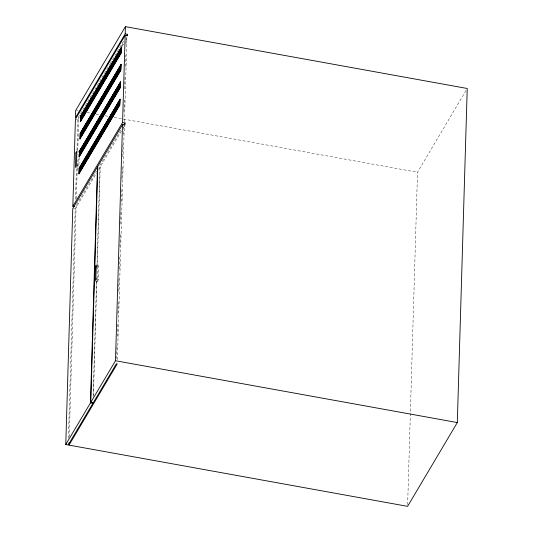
<?xml version="1.0" encoding="UTF-8"?>
<svg xmlns="http://www.w3.org/2000/svg" width="533" height="533" viewBox="0 0 533 533"><rect width="100%" height="100%" fill="white"/><g stroke="black" fill="none" stroke-linecap="round" stroke-linejoin="round"><path stroke-width="0.4" stroke-dasharray="2.67 2" d="M68.411 438.319L75.213 208.923L96.58 172.932M75.499 199.275L76.439 167.735M76.959 150.306L77.911 118.139L109.785 64.433M69.27 436.793L76.139 205.452M76.332 198.796L77.472 160.513M77.765 150.533L78.684 119.738L76.239 119.299M79.157 157.282L78.891 166.163L77.265 165.87M93.122 396.679L96.646 277.826M97.066 263.695L99.931 167.282M93.442 395.339L96.919 278.153M97.266 266.513L100.224 166.782M95.687 281.231L97.312 281.524L97.746 267L98.738 265.327L97.113 265.034M97.312 281.524L98.312 279.852L98.738 265.327M116.587 358.709L116.96 346.237M117.253 336.263L117.626 323.798M117.92 313.824L118.266 302.191M118.586 291.384L118.959 278.919M119.252 268.945L119.625 256.48M119.918 246.506L120.291 234.04M120.585 224.067L120.951 211.594M121.251 201.621L121.617 189.155M121.917 179.181L122.284 166.716M122.583 156.742L122.95 144.276M123.25 134.303L123.489 126.201M123.929 111.364L124.276 99.744M124.595 88.951L124.942 77.332M125.262 66.538L125.601 54.919M125.921 44.132L126.094 38.323L127.214 36.437M117.38 359.682L124.316 125.841M124.442 121.684L126.914 38.469L126.094 38.323M407.645 504.691L417.512 172.259L466.382 89.91M110.211 63.713L123.809 40.801M77.865 119.592L79.983 116.027M121.444 46.164L123.982 41.887M122.257 46.311L123.949 43.459M126.068 39.895L126.914 38.469M76.552 204.605L96.433 171.1M99.818 165.397L107.013 153.277M107.433 152.565L121.397 129.039M98.672 169.401L121.337 131.211M123.443 127.653L124.562 125.768M76.505 110.584L78.138 110.877M87.132 112.51L90.403 113.096M96.127 114.135L100.217 114.875M105.121 115.761L108.392 116.354M114.122 117.387L417.512 172.259M77.698 151.339L79.324 151.638L78.331 153.311L77.898 167.835L76.272 167.542M73.587 208.63L75.213 208.923M96.68 279.559L98.312 279.852"/><path stroke-width="0.8" d="M65.772 444.522L72.774 208.483L97.486 166.842L90.483 402.881L65.772 444.522L68.211 444.968L116.441 363.693L117.253 363.839L69.023 445.115L407.592 506.35L457.314 422.562L467.228 88.478L125.408 26.65L75.686 110.438L75.466 117.7L125.188 33.912L125.408 26.65M74.467 206.597L72.841 206.304L75.426 119.152L125.148 35.365L127.587 35.804L127.634 34.352L125.188 33.912M69.023 445.115L69.097 442.617M93.222 402.821L90.777 402.382L97.786 166.343L122.497 124.695L124.935 125.142L125.002 122.963L122.563 122.517L72.841 206.304M95.307 266.56L94.874 281.084L95.867 279.412L96.3 264.881L95.307 266.56L96.933 266.853M90.777 402.382L115.488 360.741L122.497 124.695M122.563 122.517L125.148 35.365M126.781 35.784L127.634 34.352M123.883 124.849L125.002 122.963M115.488 360.741L457.314 422.562M90.483 402.881L92.922 403.328M75.886 152.871L75.459 167.395L76.452 165.723L76.885 151.192L75.886 152.871M79.124 168.201L78.951 174.011L79.377 167.782L79.124 168.201M79.644 150.772L79.47 156.582L79.89 150.353L79.644 150.772M80.163 133.337L79.99 139.146L80.41 132.917L80.163 133.337M80.676 115.908L80.503 121.717L80.929 115.488L80.676 115.908M79.624 167.362L79.45 173.172L79.87 166.942L79.624 167.362M80.143 149.933L79.97 155.743L80.39 149.513L80.143 149.933M80.656 132.504L80.483 138.314L80.909 132.084L80.656 132.504M81.176 115.068L81.003 120.878L81.422 114.648L81.176 115.068M80.123 166.523L79.95 172.332L80.37 166.103L80.123 166.523M80.636 149.093L80.463 154.903L80.883 148.674L80.636 149.093M81.156 131.664L80.983 137.474L81.402 131.245L81.156 131.664M81.669 114.235L81.502 120.045L81.922 113.815L81.669 114.235M80.616 165.683L80.443 171.499L80.863 165.27L80.616 165.683M81.136 148.254L80.963 154.064L81.382 147.834L81.136 148.254M81.649 130.825L81.482 136.635L81.902 130.405L81.649 130.825M82.169 113.396L81.995 119.205L82.415 112.976L82.169 113.396M81.116 164.85L80.943 170.66L81.362 164.431L81.116 164.85M81.629 147.414L81.462 153.231L81.882 147.001L81.629 147.414M82.149 129.985L81.975 135.795L82.395 129.566L82.149 129.985M82.668 112.556L82.495 118.366L82.915 112.137L82.668 112.556M81.609 164.011L81.442 169.82L81.862 163.591L81.609 164.011M82.129 146.582L81.955 152.391L82.375 146.162L82.129 146.582M82.648 129.146L82.475 134.962L82.895 128.733L82.648 129.146M83.161 111.717L82.988 117.526L83.415 111.297L83.161 111.717M82.109 163.171L81.935 168.981L82.355 162.752L82.109 163.171M82.628 145.742L82.455 151.552L82.875 145.322L82.628 145.742M83.141 128.313L82.968 134.123L83.395 127.893L83.141 128.313M83.661 110.877L83.488 116.694L83.908 110.464L83.661 110.877M82.608 162.332L82.435 168.148L82.855 161.919L82.608 162.332M83.121 144.903L82.948 150.712L83.375 144.483L83.121 144.903M83.641 127.474L83.468 133.283L83.888 127.054L83.641 127.474M84.161 110.045L83.987 115.854L84.407 109.625L84.161 110.045M83.101 161.499L82.928 167.309L83.355 161.079L83.101 161.499M83.621 144.063L83.448 149.88L83.868 143.65L83.621 144.063M84.141 126.634L83.967 132.444L84.387 126.214L84.141 126.634M84.654 109.205L84.48 115.015L84.907 108.785L84.654 109.205M83.601 160.66L83.428 166.469L83.848 160.24L83.601 160.66M84.121 143.23L83.948 149.04L84.367 142.811L84.121 143.23M84.634 125.795L84.461 131.611L84.887 125.382L84.634 125.795M85.153 108.366L84.98 114.175L85.4 107.946L85.153 108.366M84.101 159.82L83.928 165.63L84.347 159.4L84.101 159.82M84.614 142.391L84.441 148.201L84.867 141.971L84.614 142.391M85.133 124.962L84.96 130.772L85.38 124.542L85.133 124.962M85.653 107.526L85.48 113.342L85.9 107.113L85.653 107.526M84.594 158.981L84.421 164.79L84.847 158.567L84.594 158.981M85.113 141.551L84.94 147.361L85.36 141.132L85.113 141.551M85.626 124.122L85.46 129.932L85.88 123.703L85.626 124.122M86.146 106.693L85.973 112.503L86.393 106.274L86.146 106.693M85.093 158.148L84.92 163.957L85.34 157.728L85.093 158.148M85.606 140.712L85.44 146.522L85.86 140.299L85.606 140.712M86.126 123.283L85.953 129.093L86.373 122.863L86.126 123.283M86.646 105.854L86.473 111.663L86.892 105.434L86.646 105.854M85.586 157.308L85.42 163.118L85.84 156.889L85.586 157.308M86.106 139.879L85.933 145.689L86.353 139.459L86.106 139.879M86.626 122.443L86.453 128.26L86.872 122.03L86.626 122.443M87.139 105.014L86.972 110.824L87.392 104.595L87.139 105.014M86.086 156.469L85.913 162.279L86.333 156.049L86.086 156.469M86.606 139.04L86.433 144.849L86.852 138.62L86.606 139.04M87.119 121.611L86.946 127.42L87.372 121.191L87.119 121.611M87.639 104.175L87.465 109.991L87.885 103.762L87.639 104.175M86.586 155.629L86.413 161.439L86.832 155.216L86.586 155.629M87.099 138.2L86.926 144.01L87.352 137.781L87.099 138.2M87.619 120.771L87.445 126.581L87.865 120.351L87.619 120.771M88.138 103.342L87.965 109.152L88.385 102.922L88.138 103.342M87.079 154.797L86.906 160.606L87.332 154.377L87.079 154.797M87.599 137.361L87.425 143.17L87.845 136.948L87.599 137.361M88.118 119.932L87.945 125.741L88.365 119.512L88.118 119.932M88.631 102.503L88.458 108.312L88.884 102.083L88.631 102.503M87.579 153.957L87.405 159.767L87.825 153.537L87.579 153.957M88.098 136.528L87.925 142.338L88.345 136.108L88.098 136.528M88.611 119.092L88.438 124.902L88.864 118.679L88.611 119.092M89.131 101.663L88.958 107.473L89.377 101.243L89.131 101.663M88.078 153.118L87.905 158.927L88.325 152.698L88.078 153.118M88.591 135.688L88.418 141.498L88.844 135.269L88.591 135.688M89.111 118.259L88.938 124.069L89.357 117.84L89.111 118.259M89.631 100.824L89.457 106.633L89.877 100.411L89.631 100.824M88.571 152.278L88.398 158.088L88.824 151.858L88.571 152.278M89.091 134.849L88.918 140.659L89.337 134.429L89.091 134.849M89.611 117.42L89.437 123.23L89.857 117L89.611 117.42M90.124 99.991L89.95 105.801L90.37 99.571L90.124 99.991M89.071 151.445L88.898 157.255L89.317 151.026L89.071 151.445M89.584 134.01L89.417 139.819L89.837 133.59L89.584 134.01M90.104 116.58L89.93 122.39L90.35 116.161L90.104 116.58M90.623 99.151L90.45 104.961L90.87 98.732L90.623 99.151M89.564 150.606L89.397 156.416L89.817 150.186L89.564 150.606M90.084 133.177L89.91 138.986L90.33 132.757L90.084 133.177M90.603 115.741L90.43 121.551L90.85 115.321L90.603 115.741M91.116 98.312L90.95 104.122L91.37 97.892L91.116 98.312M90.064 149.766L89.89 155.576L90.31 149.347L90.064 149.766M90.583 132.337L90.41 138.147L90.83 131.917L90.583 132.337M91.096 114.908L90.93 120.718L91.35 114.488L91.096 114.908M91.616 97.472L91.443 103.282L91.863 97.053L91.616 97.472M90.563 148.927L90.39 154.737L90.81 148.507L90.563 148.927M91.076 131.498L90.903 137.307L91.33 131.078L91.076 131.498M91.596 114.069L91.423 119.878L91.843 113.649L91.596 114.069M92.116 96.64L91.942 102.449L92.362 96.22L92.116 96.64M91.056 148.094L90.883 153.904L91.31 147.674L91.056 148.094M91.576 130.658L91.403 136.468L91.823 130.239L91.576 130.658M92.096 113.229L91.923 119.039L92.342 112.809L92.096 113.229M92.609 95.8L92.436 101.61L92.862 95.38L92.609 95.8M91.556 147.255L91.383 153.064L91.803 146.835L91.556 147.255M92.076 129.825L91.903 135.635L92.322 129.406L92.076 129.825M92.589 112.39L92.416 118.199L92.842 111.97L92.589 112.39M93.108 94.961L92.935 100.77L93.355 94.541L93.108 94.961M92.056 146.415L91.883 152.225L92.302 145.995L92.056 146.415M92.569 128.986L92.396 134.796L92.822 128.566L92.569 128.986M93.088 111.557L92.915 117.367L93.335 111.137L93.088 111.557M93.608 94.121L93.435 99.931L93.855 93.701L93.608 94.121M92.549 145.576L92.376 151.385L92.802 145.156L92.549 145.576M93.068 128.147L92.895 133.956L93.315 127.727L93.068 128.147M93.588 110.717L93.415 116.527L93.835 110.298L93.588 110.717M94.101 93.288L93.928 99.098L94.354 92.869L94.101 93.288M93.048 144.743L92.875 150.553L93.295 144.323L93.048 144.743M93.568 127.307L93.395 133.117L93.815 126.887L93.568 127.307M94.081 109.878L93.908 115.688L94.328 109.458L94.081 109.878M94.601 92.449L94.428 98.259L94.847 92.029L94.601 92.449M93.548 143.903L93.375 149.713L93.795 143.484L93.548 143.903M94.061 126.474L93.888 132.284L94.308 126.054L94.061 126.474M94.581 109.038L94.408 114.848L94.827 108.619L94.581 109.038M95.094 91.609L94.927 97.419L95.347 91.19L95.094 91.609M94.041 143.064L93.868 148.874L94.288 142.644L94.041 143.064M94.561 125.635L94.388 131.444L94.807 125.215L94.561 125.635M95.074 108.206L94.907 114.015L95.327 107.786L95.074 108.206M95.594 90.77L95.42 96.58L95.84 90.35L95.594 90.77M94.541 142.224L94.368 148.034L94.787 141.805L94.541 142.224M95.054 124.795L94.887 130.605L95.307 124.376L95.054 124.795M95.574 107.366L95.4 113.176L95.82 106.946L95.574 107.366M96.093 89.937L95.92 95.747L96.34 89.517L96.093 89.937M95.034 141.385L94.867 147.201L95.287 140.972L95.034 141.385M95.554 123.956L95.38 129.766L95.8 123.536L95.554 123.956M96.073 106.527L95.9 112.336L96.32 106.107L96.073 106.527M96.586 89.098L96.413 94.907L96.839 88.678L96.586 89.098M95.534 140.552L95.36 146.362L95.78 140.132L95.534 140.552M96.053 123.116L95.88 128.933L96.3 122.703L96.053 123.116M96.566 105.687L96.393 111.497L96.819 105.267L96.566 105.687M97.086 88.258L96.913 94.068L97.332 87.838L97.086 88.258M96.033 139.713L95.86 145.522L96.28 139.293L96.033 139.713M96.546 122.284L96.373 128.093L96.799 121.864L96.546 122.284M97.066 104.854L96.893 110.664L97.312 104.435L97.066 104.854M97.586 87.419L97.412 93.228L97.832 86.999L97.586 87.419M96.526 138.873L96.353 144.683L96.779 138.453L96.526 138.873M97.046 121.444L96.873 127.254L97.292 121.024L97.046 121.444M97.566 104.015L97.392 109.825L97.812 103.595L97.566 104.015M98.079 86.586L97.905 92.396L98.332 86.166L98.079 86.586M97.026 138.034L96.853 143.85L97.273 137.621L97.026 138.034M97.546 120.605L97.372 126.414L97.792 120.185L97.546 120.605M98.059 103.175L97.885 108.985L98.312 102.756L98.059 103.175M98.578 85.746L98.405 91.556L98.825 85.327L98.578 85.746M97.526 137.201L97.352 143.011L97.772 136.781L97.526 137.201M98.039 119.765L97.865 125.581L98.285 119.352L98.039 119.765M98.558 102.336L98.385 108.146L98.805 101.916L98.558 102.336M99.071 84.907L98.905 90.717L99.325 84.487L99.071 84.907M98.019 136.361L97.845 142.171L98.265 135.942L98.019 136.361M98.538 118.932L98.365 124.742L98.785 118.513L98.538 118.932M99.051 101.497L98.885 107.313L99.305 101.083L99.051 101.497M99.571 84.067L99.398 89.877L99.818 83.648L99.571 84.067M98.518 135.522L98.345 141.332L98.765 135.102L98.518 135.522M99.031 118.093L98.865 123.903L99.285 117.673L99.031 118.093M99.551 100.664L99.378 106.473L99.798 100.244L99.551 100.664M100.071 83.228L99.898 89.044L100.317 82.815L100.071 83.228M99.011 134.682L98.845 140.499L99.265 134.269L99.011 134.682M99.531 117.253L99.358 123.063L99.778 116.834L99.531 117.253M100.051 99.824L99.878 105.634L100.297 99.404L100.051 99.824M100.564 82.395L100.391 88.205L100.817 81.975L100.564 82.395M99.511 133.85L99.338 139.659L99.758 133.43L99.511 133.85M100.031 116.414L99.858 122.23L100.277 116.001L100.031 116.414M100.544 98.985L100.371 104.794L100.797 98.565L100.544 98.985M101.063 81.556L100.89 87.365L101.31 81.136L101.063 81.556M100.011 133.01L99.838 138.82L100.257 132.59L100.011 133.01M100.524 115.581L100.351 121.391L100.777 115.161L100.524 115.581M101.043 98.145L100.87 103.962L101.29 97.732L101.043 98.145M101.563 80.716L101.39 86.526L101.81 80.296L101.563 80.716M100.504 132.171L100.331 137.98L100.757 131.751L100.504 132.171M101.023 114.742L100.85 120.551L101.27 114.322L101.023 114.742M101.543 97.312L101.37 103.122L101.79 96.893L101.543 97.312M102.056 79.877L101.883 85.693L102.309 79.464L102.056 79.877M101.004 131.331L100.83 137.141L101.25 130.918L101.004 131.331M101.523 113.902L101.35 119.712L101.77 113.482L101.523 113.902M102.036 96.473L101.863 102.283L102.289 96.053L102.036 96.473M102.556 79.044L102.383 84.854L102.802 78.624L102.556 79.044M101.503 130.498L101.33 136.308L101.75 130.079L101.503 130.498M102.016 113.063L101.843 118.872L102.269 112.65L102.016 113.063M102.536 95.634L102.363 101.443L102.782 95.214L102.536 95.634M103.056 78.204L102.882 84.014L103.302 77.785L103.056 78.204M101.996 129.659L101.823 135.469L102.249 129.239L101.996 129.659M102.516 112.23L102.343 118.04L102.762 111.81L102.516 112.23M103.029 94.794L102.862 100.604L103.282 94.381L103.029 94.794M103.549 77.365L103.375 83.175L103.795 76.945L103.549 77.365M102.496 128.819L102.323 134.629L102.742 128.4L102.496 128.819M103.009 111.39L102.842 117.2L103.262 110.971L103.009 111.39M103.529 93.961L103.355 99.771L103.775 93.541L103.529 93.961M104.048 76.525L103.875 82.335L104.295 76.112L104.048 76.525M102.989 127.98L102.822 133.79L103.242 127.56L102.989 127.98M103.509 110.551L103.335 116.361L103.755 110.131L103.509 110.551M104.028 93.122L103.855 98.931L104.275 92.702L104.028 93.122M104.541 75.693L104.375 81.502L104.794 75.273L104.541 75.693M103.489 127.147L103.315 132.957L103.735 126.727L103.489 127.147M104.008 109.711L103.835 115.521L104.255 109.292L104.008 109.711M104.521 92.282L104.348 98.092L104.774 91.863L104.521 92.282M105.041 74.853L104.868 80.663L105.287 74.433L105.041 74.853M103.988 126.308L103.815 132.117L104.235 125.888L103.988 126.308M104.501 108.879L104.328 114.688L104.754 108.459L104.501 108.879M105.021 91.443L104.848 97.253L105.267 91.023L105.021 91.443M105.541 74.014L105.367 79.823L105.787 73.594L105.541 74.014M104.481 125.468L104.308 131.278L104.734 125.048L104.481 125.468M105.001 108.039L104.828 113.849L105.248 107.619L105.001 108.039M105.521 90.61L105.347 96.42L105.767 90.19L105.521 90.61M106.034 73.174L105.86 78.984L106.287 72.755L106.034 73.174M104.981 124.629L104.808 130.438L105.228 124.209L104.981 124.629M105.501 107.2L105.327 113.009L105.747 106.78L105.501 107.2M106.014 89.771L105.84 95.58L106.267 89.351L106.014 89.771M106.533 72.341L106.36 78.151L106.78 71.922L106.533 72.341M105.481 123.796L105.307 129.606L105.727 123.376L105.481 123.796M105.994 106.36L105.82 112.17L106.247 105.94L105.994 106.36M106.513 88.931L106.34 94.741L106.76 88.511L106.513 88.931M107.033 71.502L106.86 77.312L107.28 71.082L107.033 71.502M105.974 122.956L105.801 128.766L106.227 122.537L105.974 122.956M106.493 105.527L106.32 111.337L106.74 105.108L106.493 105.527M107.013 88.092L106.84 93.901L107.26 87.672L107.013 88.092M107.526 70.662L107.353 76.472L107.773 70.243L107.526 70.662M106.473 122.117L106.3 127.927L106.72 121.697L106.473 122.117M106.986 104.688L106.82 110.498L107.24 104.268L106.986 104.688M107.506 87.259L107.333 93.068L107.753 86.839L107.506 87.259M108.026 69.823L107.853 75.633L108.272 69.403L108.026 69.823M106.966 121.277L106.8 127.087L107.22 120.858L106.966 121.277M107.486 103.848L107.313 109.658L107.733 103.429L107.486 103.848M108.006 86.419L107.833 92.229L108.252 86L108.006 86.419M108.519 68.99L108.352 74.8L108.772 68.57L108.519 68.99M107.466 120.445L107.293 126.254L107.713 120.025L107.466 120.445M107.986 103.009L107.813 108.819L108.232 102.589L107.986 103.009M108.499 85.58L108.332 91.39L108.752 85.16L108.499 85.58M109.018 68.151L108.845 73.96L109.265 67.731L109.018 68.151M107.966 119.605L107.793 125.415L108.212 119.185L107.966 119.605M108.479 102.176L108.306 107.986L108.732 101.756L108.479 102.176M108.998 84.74L108.825 90.55L109.245 84.321L108.998 84.74M109.518 67.311L109.345 73.121L109.765 66.892L109.518 67.311M108.459 118.766L108.286 124.575L108.712 118.346L108.459 118.766M108.979 101.337L108.805 107.146L109.225 100.917L108.979 101.337M109.498 83.908L109.325 89.717L109.745 83.488L109.498 83.908M110.011 66.472L109.838 72.281L110.264 66.052L110.011 66.472M108.959 117.926L108.785 123.736L109.205 117.507L108.959 117.926M109.478 100.497L109.305 106.307L109.725 100.077L109.478 100.497M109.991 83.068L109.818 88.878L110.244 82.648L109.991 83.068M110.511 65.639L110.338 71.449L110.757 65.219L110.511 65.639M109.458 117.093L109.285 122.903L109.705 116.674L109.458 117.093M109.971 99.658L109.798 105.467L110.224 99.238L109.971 99.658M110.491 82.229L110.318 88.038L110.737 81.809L110.491 82.229M111.011 64.799L110.837 70.609L111.257 64.38L111.011 64.799M109.951 116.254L109.778 122.064L110.204 115.834L109.951 116.254M110.471 98.825L110.298 104.635L110.717 98.405L110.471 98.825M110.991 81.389L110.817 87.199L111.237 80.969L110.991 81.389M111.504 63.96L111.33 69.77L111.757 63.54L111.504 63.96M110.451 115.414L110.278 121.224L110.697 114.995L110.451 115.414M110.971 97.985L110.797 103.795L111.217 97.566L110.971 97.985M111.484 80.556L111.31 86.366L111.73 80.137L111.484 80.556M112.003 63.121L111.83 68.93L112.25 62.701L112.003 63.121M110.944 114.575L110.777 120.385L111.197 114.155L110.944 114.575M111.464 97.146L111.29 102.956L111.71 96.726L111.464 97.146M111.983 79.717L111.81 85.527L112.23 79.297L111.983 79.717M112.496 62.288L112.33 68.097L112.749 61.868L112.496 62.288M111.444 113.736L111.27 119.552L111.69 113.322L111.444 113.736M111.963 96.306L111.79 102.116L112.21 95.887L111.963 96.306M112.476 78.877L112.31 84.687L112.729 78.458L112.476 78.877M112.996 61.448L112.823 67.258L113.243 61.028L112.996 61.448M111.943 112.903L111.77 118.712L112.19 112.483L111.943 112.903M112.456 95.467L112.29 101.283L112.71 95.054L112.456 95.467M112.976 78.038L112.803 83.848L113.223 77.618L112.976 78.038M113.496 60.609L113.322 66.418L113.742 60.189L113.496 60.609M112.436 112.063L112.27 117.873L112.69 111.644L112.436 112.063M112.956 94.634L112.783 100.444L113.203 94.214L112.956 94.634M113.476 77.198L113.302 83.015L113.722 76.785L113.476 77.198M113.989 59.769L113.815 65.579L114.242 59.35L113.989 59.769M112.936 111.224L112.763 117.033L113.183 110.804L112.936 111.224M113.456 93.795L113.282 99.604L113.702 93.375L113.456 93.795M113.969 76.366L113.796 82.175L114.222 75.946L113.969 76.366M114.488 58.93L114.315 64.746L114.735 58.517L114.488 58.93M113.436 110.384L113.263 116.201L113.682 109.971L113.436 110.384M113.949 92.955L113.776 98.765L114.202 92.535L113.949 92.955M114.468 75.526L114.295 81.336L114.715 75.106L114.468 75.526M114.988 58.097L114.815 63.907L115.235 57.677L114.988 58.097M113.929 109.551L113.756 115.361L114.182 109.132L113.929 109.551M114.448 92.116L114.275 97.932L114.695 91.703L114.448 92.116M114.968 74.687L114.795 80.496L115.215 74.267L114.968 74.687M115.481 57.258L115.308 63.067L115.734 56.838L115.481 57.258M114.428 108.712L114.255 114.522L114.675 108.292L114.428 108.712M114.948 91.283L114.775 97.093L115.195 90.863L114.948 91.283M115.461 73.847L115.288 79.664L115.714 73.434L115.461 73.847M115.981 56.418L115.808 62.228L116.227 55.998L115.981 56.418M114.928 107.873L114.755 113.682L115.175 107.453L114.928 107.873M115.441 90.443L115.268 96.253L115.688 90.024L115.441 90.443M115.961 73.014L115.788 78.824L116.207 72.595L115.961 73.014M116.474 55.579L116.307 61.395L116.727 55.166L116.474 55.579M115.421 107.033L115.248 112.843L115.668 106.62L115.421 107.033M115.941 89.604L115.768 95.414L116.187 89.184L115.941 89.604M116.454 72.175L116.287 77.985L116.707 71.755L116.454 72.175M116.974 54.746L116.8 60.555L117.22 54.326L116.974 54.746M115.921 106.2L115.748 112.01L116.167 105.781L115.921 106.2M116.434 88.764L116.267 94.574L116.687 88.351L116.434 88.764M116.954 71.335L116.78 77.145L117.2 70.916L116.954 71.335M117.473 53.906L117.3 59.716L117.72 53.487L117.473 53.906M116.414 105.361L116.247 111.17L116.667 104.941L116.414 105.361M116.934 87.932L116.76 93.741L117.18 87.512L116.934 87.932M117.453 70.496L117.28 76.306L117.7 70.083L117.453 70.496M117.966 53.067L117.793 58.877L118.219 52.647L117.966 53.067M116.914 104.521L116.74 110.331L117.16 104.102L116.914 104.521M117.433 87.092L117.26 92.902L117.68 86.672L117.433 87.092M117.946 69.663L117.773 75.473L118.199 69.243L117.946 69.663M118.466 52.227L118.293 58.037L118.712 51.814L118.466 52.227M117.413 103.682L117.24 109.492L117.66 103.269L117.413 103.682M117.926 86.253L117.753 92.062L118.179 85.833L117.926 86.253M118.446 68.824L118.273 74.633L118.692 68.404L118.446 68.824M118.966 51.395L118.792 57.204L119.212 50.975L118.966 51.395M117.906 102.849L117.733 108.659L118.159 102.429L117.906 102.849M118.426 85.413L118.253 91.223L118.672 85L118.426 85.413M118.946 67.984L118.772 73.794L119.192 67.564L118.946 67.984M119.459 50.555L119.285 56.365L119.712 50.135L119.459 50.555M118.406 102.01L118.233 107.819L118.652 101.59L118.406 102.01M118.926 84.58L118.752 90.39L119.172 84.161L118.926 84.58M119.439 67.145L119.265 72.954L119.692 66.732L119.439 67.145M119.958 49.716L119.785 55.525L120.205 49.296L119.958 49.716M118.906 101.17L118.732 106.98L119.152 100.75L118.906 101.17M119.419 83.741L119.245 89.551L119.672 83.321L119.419 83.741M119.938 66.312L119.765 72.122L120.185 65.892L119.938 66.312M120.451 48.876L120.285 54.686L120.705 48.463L120.451 48.876M119.399 100.331L119.225 106.14L119.645 99.911L119.399 100.331M119.918 82.901L119.745 88.711L120.165 82.482L119.918 82.901M120.431 65.472L120.265 71.282L120.685 65.053L120.431 65.472M120.951 48.043L120.778 53.853L121.198 47.624L120.951 48.043M119.898 99.498L119.725 105.307L120.145 99.078L119.898 99.498M120.411 82.062L120.245 87.872L120.665 81.642L120.411 82.062M120.931 64.633L120.758 70.443L121.178 64.213L120.931 64.633M121.451 47.204L121.277 53.014L121.697 46.784L121.451 47.204"/></g></svg>
